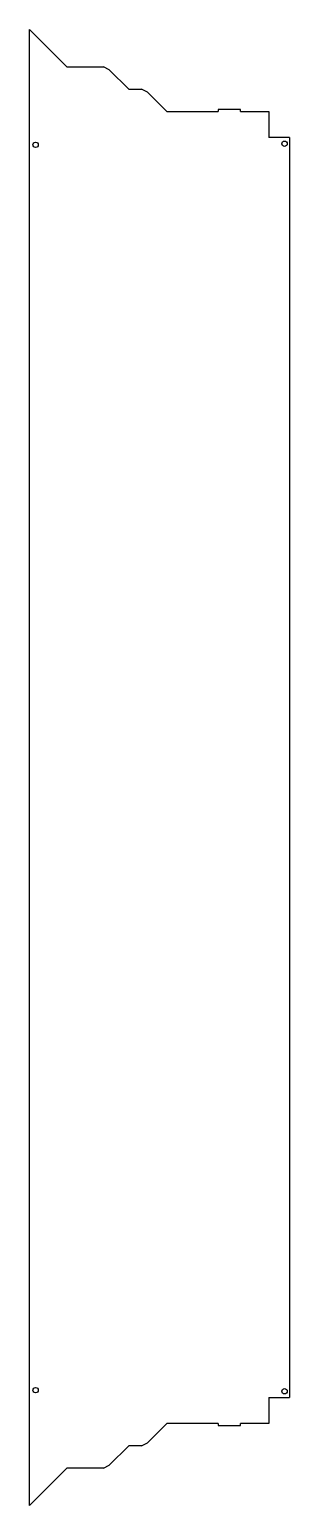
# Model space of a CAD drawing. Header units: millimetres. Extents: x 34 to 208, y -388 to 604.
import ezdxf

# ---------------------------------------------------------------- set-up
doc = ezdxf.new("R2010")
doc.units = ezdxf.units.MM

msp = doc.modelspace()

# ---------------------------------------------------------------- linework, layer by layer
at = {"color": 7, "linetype": 'Continuous', "lineweight": 25}
for p, q in [((33.85, -388.05), (33.85, 603.95)), ((33.85, 603.95), (58.85, 578.95)), ((58.85, 578.95), (83.44, 578.95)), ((87.43, 576.95), (83.44, 578.95)), ((87.43, 576.95), (100.43, 563.95)), ((100.43, 563.95), (109.02, 563.95)), ((113.01, 561.95), (109.02, 563.95)), ((113.01, 561.95), (126.01, 548.95)), ((126.01, 548.95), (160.6, 548.95)), ((160.6, 550.15), (160.6, 548.95)), ((175.6, 550.15), (160.6, 550.15)), ((175.6, 548.95), (175.6, 550.15)), ((175.6, 548.95), (194.6, 548.95)), ((194.6, 548.95), (194.6, 531.45)), ((208.39, 531.45), (194.6, 531.45)), ((208.39, 531.45), (208.39, -315.55)), ((194.6, -315.55), (208.39, -315.55)), ((194.6, -315.55), (194.6, -333.05)), ((126.01, -333.05), (113.01, -346.05)), ((160.6, -333.05), (126.01, -333.05)), ((160.6, -333.05), (160.6, -334.25)), ((160.6, -334.25), (175.6, -334.25)), ((194.6, -333.05), (175.6, -333.05)), ((175.6, -334.25), (175.6, -333.05)), ((109.02, -348.05), (113.01, -346.05)), ((100.43, -348.05), (87.43, -361.05)), ((109.02, -348.05), (100.43, -348.05)), ((58.85, -363.05), (33.85, -388.05)), ((83.44, -363.05), (58.85, -363.05)), ((83.44, -363.05), (87.43, -361.05))]:
    msp.add_line(p, q, dxfattribs=at)
for centre in [(37.95, 526.45), (205.09, 527.2), (37.95, -310.55), (205.09, -311.3)]:
    msp.add_circle(centre, 1.8, dxfattribs=at)

doc.saveas('drawing.dxf')
